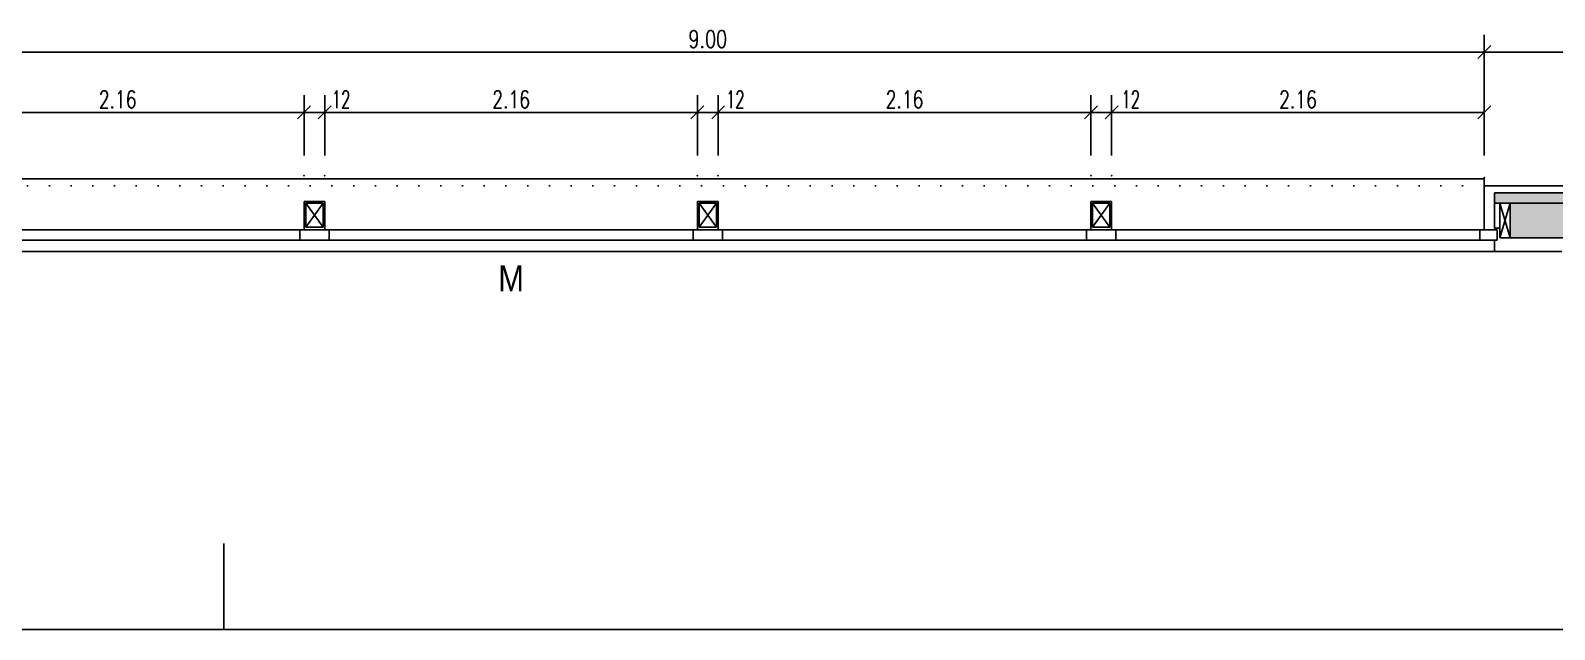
# Model space of a CAD drawing. Header units: millimetres. Extents: x -2875 to 2875, y -1485 to 1485.
# Drawn here: x -887 to -4, y -1485 to -1138 of the extents above; entities that cross this region are included whole.
import ezdxf
from ezdxf.enums import TextEntityAlignment as Align

# ---------------------------------------------------------------- set-up
doc = ezdxf.new("R2010")
doc.units = ezdxf.units.MM
doc.header["$LTSCALE"] = 50
doc.linetypes.add('DOT', pattern=[0.25, 0, -0.25])
doc.layers.get('0').update_dxf_attribs({"linetype": 'CONTINUOUS'})
for name, color, linetype in [('L', 7, 'CONTINUOUS'), ('MASSE', 7, 'CONTINUOUS'), ('SCHRAFF', 7, 'CONTINUOUS')]:
    doc.layers.add(name, color=color, linetype=linetype)
doc.styles.add('SIMPLEX', font='simplex')
doc.dimstyles.new('CAD400-DIM109', dxfattribs={"dimscale": 5, "dimtxt": 2, "dimasz": 0, "dimexe": 2, "dimexo": 1.3, "dimgap": 0.09, "dimtad": 1, "dimdec": 4, "dimzin": 0, "dimdsep": 46, "dimtxsty": 'Standard', "dimtsz": 0.799999, "dimcen": 0, "dimdle": 0.2, "dimclrd": 4, "dimclre": 4, "dimclrt": 3, "dimadec": 0, "dimazin": 0, "dimtfac": 1, "dimtdec": 4, "dimtmove": 0, "dimatfit": 3, "dimfxl": 0, "dimtolj": 1, "dimtzin": 0, "dimarcsym": 0})
doc.dimstyles.new('CAD400-DIM110', dxfattribs={"dimscale": 5, "dimtxt": 2, "dimasz": 0, "dimexe": 2, "dimexo": 2.331, "dimgap": 0.09, "dimtad": 1, "dimdec": 4, "dimzin": 0, "dimdsep": 46, "dimtxsty": 'Standard', "dimtsz": 0.799999, "dimcen": 0, "dimdle": 0.2, "dimclrd": 4, "dimclre": 4, "dimclrt": 3, "dimadec": 0, "dimazin": 0, "dimtfac": 1, "dimtdec": 4, "dimtmove": 0, "dimatfit": 3, "dimfxl": 0, "dimtolj": 1, "dimtzin": 0, "dimarcsym": 0})
doc.dimstyles.new('CAD400-DIM9', dxfattribs={"dimscale": 5, "dimtxt": 2, "dimasz": 0, "dimexe": 2, "dimexo": 9.596, "dimgap": 0.09, "dimtad": 1, "dimdec": 4, "dimzin": 0, "dimdsep": 46, "dimtxsty": 'Standard', "dimtsz": 0.799999, "dimcen": 0, "dimdle": 0.2, "dimclrd": 4, "dimclre": 4, "dimclrt": 3, "dimadec": 0, "dimazin": 0, "dimtfac": 1, "dimtdec": 4, "dimtmove": 0, "dimatfit": 3, "dimfxl": 0, "dimtolj": 1, "dimtzin": 0, "dimarcsym": 0})

# ---------------------------------------------------------------- blocks, each defined once
blk = doc.blocks.new('holzfaser-2')
at = {"layer": 'SCHRAFF'}
blk.add_hatch(color=252, dxfattribs=at).paths.add_polyline_path([(-38.450265, -1237.753935), (279.549735, -1237.753935), (279.549735, -1231.753935), (-38.450265, -1231.753935), (-38.450265, -1237.753935)], is_closed=False, flags=16)
blk = doc.blocks.new('daemm-2')
at = {"layer": 'SCHRAFF'}
blk.add_hatch(color=41, dxfattribs=at).paths.add_polyline_path([(-29.450265, -1257.753935), (270.549735, -1257.753935), (270.549735, -1237.753935), (-29.450265, -1237.753935), (-29.450265, -1257.753935)], is_closed=False, flags=16)
blk = doc.blocks.new('holz-4')
at = {"layer": 'L', "color": 4, "linetype": 'DOT'}
blk.add_line((-44.450265, -1227.653935), (-944.450265, -1227.653935), dxfattribs=at)
at = {"layer": 'L', "color": 1, "linetype": 'Continuous'}
for p, q in [((285.54972, -1227.653935), (-44.450265, -1227.653935)), ((-44.450265, -1227.653935), (-44.450265, -1253.153935)), ((-38.450265, -1259.153935), (-38.450265, -1265.75394)), ((-38.450265, -1265.75394), (0.54972, -1265.75394))]:
    blk.add_line(p, q, dxfattribs=at)
at = {"layer": 'L', "color": 3, "linetype": 'Continuous'}
blk.add_line((-950.450265, -1265.753945), (-38.450265, -1265.75394), dxfattribs=at)
blk = doc.blocks.new('*D93')
at = {"layer": 'MASSE', "color": 4, "linetype": 'ByBlock'}
for p, q in [((-940.700263, -1146.249998), (-948.200263, -1153.749998)), ((-944.450263, -1174.999998), (-944.450263, -1139.999998)), ((-48.200263, -1153.749998), (-40.700263, -1146.249998)), ((-44.450263, -1139.999998), (-44.450263, -1174.999998)), ((-944.450263, -1149.999998), (-44.450263, -1149.999998))]:
    blk.add_line(p, q, dxfattribs=at)
at = {"layer": 'MASSE', "color": 9, "linetype": 'ByBlock'}
for p in [(-944.450265, -1222.9783), (-44.450265, -1222.9783)]:
    blk.add_point(p, dxfattribs=at)
at = {"layer": 'MASSE', "color": 3, "style": 'SIMPLEX', "width": 0.747951}
blk.add_text('9.00', height=10, dxfattribs=at).set_placement((-494.450265, -1147.5), align=Align.CENTER)
blk = doc.blocks.new('*D94')
at = {"layer": 'MASSE', "color": 4, "linetype": 'ByBlock'}
for p, q in [((-40.700263, -1146.249998), (-48.200263, -1153.749998)), ((-44.450263, -1174.999998), (-44.450263, -1139.999998)), ((281.799722, -1153.749998), (289.299722, -1146.249998)), ((285.549722, -1139.999998), (285.549722, -1174.999998)), ((-44.450263, -1149.999998), (285.549722, -1149.999998))]:
    blk.add_line(p, q, dxfattribs=at)
at = {"layer": 'MASSE', "color": 9, "linetype": 'ByBlock'}
for p in [(-44.450265, -1222.9783), (285.54972, -1222.9783)]:
    blk.add_point(p, dxfattribs=at)
at = {"layer": 'MASSE', "color": 3, "style": 'SIMPLEX', "width": 0.729508}
blk.add_text('3.30', height=10, dxfattribs=at).set_placement((120.549725, -1147.5), align=Align.CENTER)
blk = doc.blocks.new('alu-18')
at = {"layer": 'L', "color": 3, "linetype": 'Continuous'}
for p, q in [((-44.450266, -1223.653928), (-944.450261, -1223.653933)), ((-44.450266, -1227.653928), (-44.450266, -1223.653928))]:
    blk.add_line(p, q, dxfattribs=at)
blk = doc.blocks.new('text-18')
at = {"layer": 'L', "color": 2, "width": 0.895522}
blk.add_text('M', height=15, dxfattribs=at).set_placement((-608.450255, -1288.81044), align=Align.CENTER)
blk = doc.blocks.new('rahmen-10')
at = {"layer": 'L', "color": 2, "linetype": 'Continuous'}
for p, q in [((-951.950265, -1253.153935), (-36.950265, -1253.153935)), ((-730.95026, -1253.153935), (-730.95026, -1259.153935)), ((-713.950255, -1253.153935), (-713.950255, -1259.153935)), ((-502.950265, -1253.153935), (-502.950265, -1259.153935)), ((-485.95026, -1253.153935), (-485.95026, -1259.153935)), ((-274.950265, -1253.153935), (-274.950265, -1259.153935)), ((-257.95026, -1253.153935), (-257.95026, -1259.153935)), ((-46.950265, -1253.153935), (-46.950265, -1259.153935)), ((-36.950265, -1253.153935), (-36.950265, -1259.153935)), ((-36.950265, -1259.153935), (-951.950265, -1259.153935))]:
    blk.add_line(p, q, dxfattribs=at)
blk = doc.blocks.new('*D333')
at = {"layer": 'MASSE', "color": 4, "linetype": 'ByBlock'}
for p, q in [((-940.700258, -1181.249998), (-948.200258, -1188.749998)), ((-944.450258, -1209.999998), (-944.450258, -1174.999998)), ((-732.200258, -1188.749998), (-724.700258, -1181.249998)), ((-728.450258, -1174.999998), (-728.450258, -1209.999998)), ((-944.450258, -1184.999998), (-728.450258, -1184.999998))]:
    blk.add_line(p, q, dxfattribs=at)
at = {"layer": 'MASSE', "color": 9, "linetype": 'ByBlock'}
for p in [(-944.45026, -1208.65393), (-728.45026, -1221.653945)]:
    blk.add_point(p, dxfattribs=at)
at = {"layer": 'MASSE', "color": 3, "style": 'SIMPLEX', "width": 0.729537}
blk.add_text('2.16', height=10, dxfattribs=at).set_placement((-836.45026, -1182.5), align=Align.CENTER)
blk = doc.blocks.new('*D334')
at = {"layer": 'MASSE', "color": 4, "linetype": 'ByBlock'}
for p, q in [((-724.700258, -1181.249998), (-732.200258, -1188.749998)), ((-728.450258, -1209.999998), (-728.450258, -1174.999998)), ((-720.200253, -1188.749998), (-712.700253, -1181.249998)), ((-716.450253, -1174.999998), (-716.450253, -1209.999998)), ((-728.450258, -1184.999998), (-716.450253, -1184.999998))]:
    blk.add_line(p, q, dxfattribs=at)
at = {"layer": 'MASSE', "color": 9, "linetype": 'ByBlock'}
for p in [(-728.45026, -1221.653945), (-716.450255, -1221.65394)]:
    blk.add_point(p, dxfattribs=at)
at = {"layer": 'MASSE', "color": 3, "style": 'SIMPLEX', "width": 0.625}
blk.add_text('12', height=10, dxfattribs=at).set_placement((-706.97589, -1182.5), align=Align.CENTER)
blk = doc.blocks.new('*D335')
at = {"layer": 'MASSE', "color": 4, "linetype": 'ByBlock'}
for p, q in [((-712.700253, -1181.249998), (-720.200253, -1188.749998)), ((-716.450253, -1209.999998), (-716.450253, -1174.999998)), ((-504.200258, -1188.749998), (-496.700258, -1181.249998)), ((-500.450258, -1174.999998), (-500.450258, -1209.999998)), ((-716.450253, -1184.999998), (-500.450258, -1184.999998))]:
    blk.add_line(p, q, dxfattribs=at)
at = {"layer": 'MASSE', "color": 9, "linetype": 'ByBlock'}
for p in [(-716.450255, -1221.65394), (-500.45026, -1221.653945)]:
    blk.add_point(p, dxfattribs=at)
at = {"layer": 'MASSE', "color": 3, "style": 'SIMPLEX', "width": 0.729537}
blk.add_text('2.16', height=10, dxfattribs=at).set_placement((-608.45026, -1182.5), align=Align.CENTER)
blk = doc.blocks.new('*D336')
at = {"layer": 'MASSE', "color": 4, "linetype": 'ByBlock'}
for p, q in [((-496.700258, -1181.249998), (-504.200258, -1188.749998)), ((-500.450258, -1209.999998), (-500.450258, -1174.999998)), ((-492.200252, -1188.749998), (-484.700252, -1181.249998)), ((-488.450252, -1174.999998), (-488.450252, -1209.999998)), ((-500.450258, -1184.999998), (-488.450252, -1184.999998))]:
    blk.add_line(p, q, dxfattribs=at)
at = {"layer": 'MASSE', "color": 9, "linetype": 'ByBlock'}
for p in [(-500.45026, -1221.653945), (-488.450255, -1221.65394)]:
    blk.add_point(p, dxfattribs=at)
at = {"layer": 'MASSE', "color": 3, "style": 'SIMPLEX', "width": 0.625}
blk.add_text('12', height=10, dxfattribs=at).set_placement((-478.532625, -1182.5), align=Align.CENTER)
blk = doc.blocks.new('*D337')
at = {"layer": 'MASSE', "color": 4, "linetype": 'ByBlock'}
for p, q in [((-484.700252, -1181.249998), (-492.200252, -1188.749998)), ((-488.450252, -1209.999998), (-488.450252, -1174.999998)), ((-276.200258, -1188.749998), (-268.700258, -1181.249998)), ((-272.450258, -1174.999998), (-272.450258, -1209.999998)), ((-488.450252, -1184.999998), (-272.450258, -1184.999998))]:
    blk.add_line(p, q, dxfattribs=at)
at = {"layer": 'MASSE', "color": 9, "linetype": 'ByBlock'}
for p in [(-488.450255, -1221.65394), (-272.45026, -1221.653945)]:
    blk.add_point(p, dxfattribs=at)
at = {"layer": 'MASSE', "color": 3, "style": 'SIMPLEX', "width": 0.729537}
blk.add_text('2.16', height=10, dxfattribs=at).set_placement((-380.45026, -1182.5), align=Align.CENTER)
blk = doc.blocks.new('*D338')
at = {"layer": 'MASSE', "color": 4, "linetype": 'ByBlock'}
for p, q in [((-268.700258, -1181.249998), (-276.200258, -1188.749998)), ((-272.450258, -1209.999998), (-272.450258, -1174.999998)), ((-264.200252, -1188.749998), (-256.700252, -1181.249998)), ((-260.450252, -1174.999998), (-260.450252, -1209.999998)), ((-272.450258, -1184.999998), (-260.450252, -1184.999998))]:
    blk.add_line(p, q, dxfattribs=at)
at = {"layer": 'MASSE', "color": 9, "linetype": 'ByBlock'}
for p in [(-272.45026, -1221.653945), (-260.450255, -1221.65394)]:
    blk.add_point(p, dxfattribs=at)
at = {"layer": 'MASSE', "color": 3, "style": 'SIMPLEX', "width": 0.625}
blk.add_text('12', height=10, dxfattribs=at).set_placement((-249.315055, -1182.5), align=Align.CENTER)
blk = doc.blocks.new('*D339')
at = {"layer": 'MASSE', "color": 4, "linetype": 'ByBlock'}
for p, q in [((-256.700252, -1181.249998), (-264.200252, -1188.749998)), ((-260.450252, -1209.999998), (-260.450252, -1174.999998)), ((-48.200263, -1188.749998), (-40.700263, -1181.249998)), ((-44.450263, -1174.999998), (-44.450263, -1209.999998)), ((-260.450252, -1184.999998), (-44.450263, -1184.999998))]:
    blk.add_line(p, q, dxfattribs=at)
at = {"layer": 'MASSE', "color": 9, "linetype": 'ByBlock'}
for p in [(-44.450265, -1208.653925), (-260.450255, -1221.65394)]:
    blk.add_point(p, dxfattribs=at)
at = {"layer": 'MASSE', "color": 3, "style": 'SIMPLEX', "width": 0.729537}
blk.add_text('2.16', height=10, dxfattribs=at).set_placement((-152.45026, -1182.5), align=Align.CENTER)
blk = doc.blocks.new('plan-2')
at = {"layer": 'L', "color": 3, "linetype": 'Continuous'}
for p, q in [((-774.999994, -1435.000002), (-774.999994, -1485.000002)), ((2874.999991, -1485.000002), (-2874.999989, -1485.000002))]:
    blk.add_line(p, q, dxfattribs=at)
blk = doc.blocks.new('holzfaser-4')
at = {"layer": 'L', "color": 4, "linetype": 'Continuous'}
for p, q in [((279.549735, -1231.753935), (-38.450265, -1231.753935)), ((-38.450265, -1231.753935), (-38.450265, -1237.753935))]:
    blk.add_line(p, q, dxfattribs=at)
blk = doc.blocks.new('holz-19')
at = {"layer": 'L', "color": 1, "linetype": 'Continuous'}
for p, q in [((-728.45026, -1236.653945), (-716.450255, -1236.65394)), ((-728.45026, -1253.15394), (-728.45026, -1236.653945)), ((-716.450255, -1236.65394), (-716.450255, -1253.15394))]:
    blk.add_line(p, q, dxfattribs=at)
blk = doc.blocks.new('daemm-4')
at = {"layer": 'L', "color": 3, "linetype": 'Continuous'}
for p, q in [((-38.450265, -1237.753935), (279.549735, -1237.753935)), ((-38.450265, -1237.753935), (-38.450265, -1252.253935)), ((-35.450265, -1237.753935), (-35.450265, -1257.753935)), ((-29.450265, -1237.753935), (-29.450265, -1257.753935)), ((-38.450265, -1252.253935), (-35.450265, -1252.253935)), ((-35.450265, -1257.753935), (276.549735, -1257.753935))]:
    blk.add_line(p, q, dxfattribs=at)
at = {"layer": 'L', "color": 4, "linetype": 'Continuous'}
for p, q in [((-29.450265, -1237.753935), (-35.450265, -1257.753935)), ((-35.450265, -1237.753935), (-29.450265, -1257.753935))]:
    blk.add_line(p, q, dxfattribs=at)
blk = doc.blocks.new('holz-20')
at = {"layer": 'L', "color": 4, "linetype": 'Continuous'}
for p, q in [((-727.450265, -1251.65394), (-717.45026, -1237.65394)), ((-717.45026, -1251.65394), (-727.450265, -1237.653945))]:
    blk.add_line(p, q, dxfattribs=at)
at = {"layer": 'L', "color": 3, "linetype": 'Continuous'}
for p, q in [((-727.45026, -1237.65394), (-717.450255, -1237.653935)), ((-727.45026, -1251.65394), (-727.45026, -1237.65394)), ((-717.450255, -1237.653935), (-717.450255, -1251.653935)), ((-717.450255, -1251.653935), (-727.450265, -1251.65394))]:
    blk.add_line(p, q, dxfattribs=at)
blk = doc.blocks.new('holz-21')
at = {"layer": 'L', "color": 1, "linetype": 'Continuous'}
for p, q in [((-500.450264, -1236.653945), (-488.450259, -1236.65394)), ((-500.450264, -1253.15394), (-500.450264, -1236.653945)), ((-488.450259, -1236.65394), (-488.450259, -1253.15394))]:
    blk.add_line(p, q, dxfattribs=at)
blk = doc.blocks.new('holz-22')
at = {"layer": 'L', "color": 4, "linetype": 'Continuous'}
for p, q in [((-499.450269, -1251.65394), (-489.450264, -1237.65394)), ((-489.450264, -1251.65394), (-499.450269, -1237.653945))]:
    blk.add_line(p, q, dxfattribs=at)
at = {"layer": 'L', "color": 3, "linetype": 'Continuous'}
for p, q in [((-499.450264, -1237.65394), (-489.450259, -1237.653935)), ((-499.450264, -1251.65394), (-499.450264, -1237.65394)), ((-489.450259, -1237.653935), (-489.450259, -1251.653935)), ((-489.450259, -1251.653935), (-499.450269, -1251.65394))]:
    blk.add_line(p, q, dxfattribs=at)
blk = doc.blocks.new('holz-23')
at = {"layer": 'L', "color": 1, "linetype": 'Continuous'}
for p, q in [((-272.450263, -1236.653945), (-260.450258, -1236.65394)), ((-272.450263, -1253.15394), (-272.450263, -1236.653945)), ((-260.450258, -1236.65394), (-260.450258, -1253.15394))]:
    blk.add_line(p, q, dxfattribs=at)
blk = doc.blocks.new('holz-24')
at = {"layer": 'L', "color": 4, "linetype": 'Continuous'}
for p, q in [((-271.450268, -1251.65394), (-261.450263, -1237.65394)), ((-261.450263, -1251.65394), (-271.450268, -1237.653945))]:
    blk.add_line(p, q, dxfattribs=at)
at = {"layer": 'L', "color": 3, "linetype": 'Continuous'}
for p, q in [((-271.450263, -1237.65394), (-261.450258, -1237.653935)), ((-271.450263, -1251.65394), (-271.450263, -1237.65394)), ((-261.450258, -1237.653935), (-261.450258, -1251.653935)), ((-261.450258, -1251.653935), (-271.450268, -1251.65394))]:
    blk.add_line(p, q, dxfattribs=at)

msp = doc.modelspace()

# ---------------------------------------------------------------- block references
for name in ['holzfaser-2', 'daemm-2']:
    msp.add_blockref(name, (0, 0))
at = {"layer": 'L'}
for name in ['plan-2', 'text-18', 'holz-4', 'alu-18', 'holzfaser-4', 'daemm-4', 'holz-19', 'holz-20', 'holz-21', 'holz-22', 'holz-23', 'holz-24', 'rahmen-10']:
    msp.add_blockref(name, (0, 0), dxfattribs=at)

# ---------------------------------------------------------------- dimensions: what is measured, and where the dimension line sits
at = {"layer": 'MASSE', "color": 4}
for base, p1, p2, dimstyle, picture, middle in [((-944.450263, -1149.999998), (-944.450265, -1222.9783), (-44.450265, -1222.9783), 'CAD400-DIM9', '*D93', (-494.450265, -1142.5)), ((-44.450263, -1149.999998), (-44.450265, -1222.9783), (285.54972, -1222.9783), 'CAD400-DIM9', '*D94', (120.549725, -1142.5)), ((-944.450258, -1184.999998), (-944.45026, -1208.65393), (-728.45026, -1221.653945), 'CAD400-DIM109', '*D333', (-836.45026, -1177.5)), ((-728.450258, -1184.999998), (-728.45026, -1221.653945), (-716.450255, -1221.65394), 'CAD400-DIM110', '*D334', (-706.97589, -1177.5)), ((-716.450253, -1184.999998), (-716.450255, -1221.65394), (-500.45026, -1221.653945), 'CAD400-DIM110', '*D335', (-608.45026, -1177.5)), ((-500.450258, -1184.999998), (-500.45026, -1221.653945), (-488.450255, -1221.65394), 'CAD400-DIM110', '*D336', (-478.532625, -1177.5)), ((-488.450252, -1184.999998), (-488.450255, -1221.65394), (-272.45026, -1221.653945), 'CAD400-DIM110', '*D337', (-380.45026, -1177.5)), ((-272.450258, -1184.999998), (-272.45026, -1221.653945), (-260.450255, -1221.65394), 'CAD400-DIM110', '*D338', (-249.315055, -1177.5)), ((-260.450252, -1184.999998), (-260.450255, -1221.65394), (-44.450265, -1208.653925), 'CAD400-DIM109', '*D339', (-152.45026, -1177.5))]:
    dim = msp.add_linear_dim(base=base, p1=p1, p2=p2, dimstyle=dimstyle, dxfattribs=at)
    dim.commit()
    dim.dimension.update_dxf_attribs({"geometry": picture, "text_midpoint": middle, "dimtype": 128})

doc.saveas('drawing.dxf')
